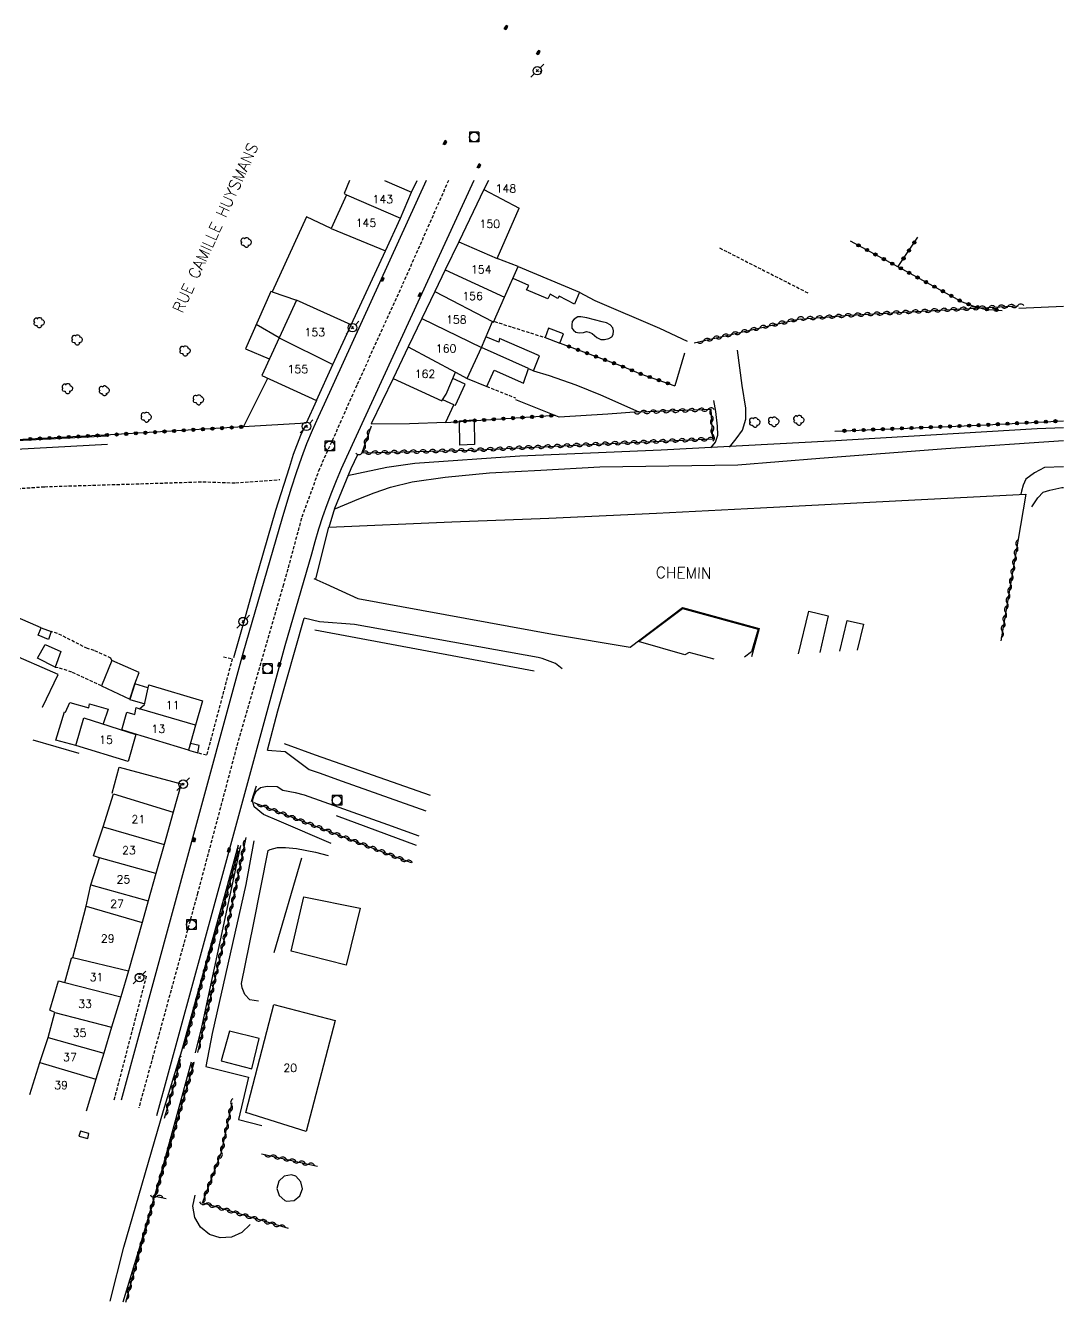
# Model space of a CAD drawing. Header units: millimetres. Extents: x 113000 to 114000, y 124000 to 125000.
# Drawn here: x 113837.8 to 114000, y 124499.7 to 124699.2 of the extents above; entities that cross this region are included whole.
import ezdxf
from ezdxf.enums import TextEntityAlignment as Align

# ---------------------------------------------------------------- set-up
doc = ezdxf.new("R2010")
doc.units = ezdxf.units.MM
doc.linetypes.add('DASHED', pattern=[0.75, 0.5, -0.25])
doc.layers.get('0').update_dxf_attribs({"linetype": 'CONTINUOUS'})
for name, color, linetype in [('W0001', 6, 'DASHED'), ('W0006', 2, 'CONTINUOUS'), ('W0008', 7, 'CONTINUOUS'), ('W0014', 7, 'CONTINUOUS'), ('W0017', 7, 'CONTINUOUS'), ('W0070', 7, 'DASHED'), ('W0071', 7, 'CONTINUOUS'), ('W0101', 7, 'CONTINUOUS'), ('W0104', 1, 'CONTINUOUS'), ('W0105', 7, 'CONTINUOUS'), ('W0112', 1, 'DASHED'), ('W0211', 2, 'CONTINUOUS'), ('W0214', 2, 'CONTINUOUS'), ('W0300', 7, 'CONTINUOUS'), ('W0303', 7, 'CONTINUOUS'), ('W0310', 3, 'CONTINUOUS'), ('W0323', 7, 'CONTINUOUS'), ('W0333', 7, 'CONTINUOUS'), ('W0401', 7, 'CONTINUOUS'), ('W0420', 7, 'CONTINUOUS'), ('W0473', 7, 'CONTINUOUS'), ('W0515', 5, 'CONTINUOUS'), ('W0989', 7, 'CONTINUOUS'), ('W0991', 7, 'CONTINUOUS'), ('W1102', 7, 'CONTINUOUS')]:
    doc.layers.add(name, color=color, linetype=linetype)
doc.styles.get("Standard").update_dxf_attribs({"font": 'romans.shx', "width": 0.85})

# ---------------------------------------------------------------- blocks, each defined once
blk = doc.blocks.new('T473')
for p, q in [((-0.166667, 0.166667), (0.166667, -0.166667)), ((-0.166667, -0.166667), (0.166667, 0.166667)), ((0.500001, 0.500001), (1.000002, 1.000002)), ((-1.000002, -1.000002), (-0.500001, -0.500001))]:
    blk.add_line(p, q)
blk.add_ellipse((0, 0), major_axis=(0.471405, 0.471405), ratio=1, start_param=5.4977871438, end_param=11.780972451)
blk = doc.blocks.new('T420')
for p, q in [((0.75, 0.75), (-0.75, 0.75)), ((-0.75, 0.75), (-0.75, -0.75)), ((0.75, 0.75), (0.75, -0.75)), ((0.75, -0.75), (-0.75, -0.75))]:
    blk.add_line(p, q)
blk.add_ellipse((0, 0), major_axis=(-0.53, 0.53), ratio=1, start_param=3.926991, end_param=10.210176)
blk = doc.blocks.new('T401')
for p, q in [((-0.3, 0.3), (0, 0.3)), ((-0.3, -0.25), (-0.3, 0.3)), ((-0.3, 0.15), (0, 0.15)), ((-0.3, 0), (0, 0)), ((0, 0.3), (0, -0.25)), ((-0.3, -0.15), (0, -0.15)), ((-0.3, -0.25), (-0.3, -0.3)), ((-0.3, -0.3), (0, -0.3)), ((0, -0.3), (0, -0.25))]:
    blk.add_line(p, q)
blk = doc.blocks.new('T300')
for p, q in [((-0.8, 0.51), (-0.86, 0.34)), ((-0.86, 0.34), (-0.86, 0.17)), ((-0.86, 0.17), (-0.74, 0.06)), ((-0.69, 0.63), (-0.8, 0.51)), ((-0.8, -0.06), (-0.74, 0.06)), ((-0.74, 0.06), (-0.69, 0.11)), ((-0.57, 0.69), (-0.69, 0.63)), ((-0.46, 0.69), (-0.57, 0.69)), ((-0.29, 0.63), (-0.46, 0.69)), ((-0.29, 0.63), (-0.17, 0.74)), ((-0.23, 0.57), (-0.29, 0.63)), ((-0.17, 0.74), (-0.06, 0.8)), ((-0.06, 0.8), (0.06, 0.8)), ((0.06, 0.8), (0.23, 0.74)), ((0.23, 0.74), (0.34, 0.63)), ((0.34, 0.63), (0.4, 0.51)), ((0.46, 0.46), (0.34, 0.46)), ((0.4, 0.51), (0.4, 0.46)), ((0.57, 0.4), (0.46, 0.46)), ((0.57, 0.4), (0.69, 0.29)), ((0.69, 0.29), (0.74, 0.17)), ((0.74, 0.06), (0.69, -0.17)), ((0.74, 0.17), (0.74, 0.06)), ((-0.8, -0.17), (-0.8, -0.06)), ((-0.8, -0.23), (-0.8, -0.17)), ((-0.74, -0.34), (-0.8, -0.23)), ((-0.69, -0.4), (-0.74, -0.34)), ((-0.51, -0.46), (-0.69, -0.4)), ((-0.4, -0.46), (-0.51, -0.46)), ((-0.4, -0.46), (-0.34, -0.46)), ((-0.34, -0.46), (-0.34, -0.4)), ((-0.34, -0.51), (-0.34, -0.46)), ((-0.29, -0.63), (-0.34, -0.51)), ((-0.17, -0.74), (-0.29, -0.63)), ((-0.06, -0.8), (-0.17, -0.74)), ((0.06, -0.8), (-0.06, -0.8)), ((0.17, -0.74), (0.06, -0.8)), ((0.23, -0.69), (0.17, -0.74)), ((0.29, -0.46), (0.23, -0.46)), ((0.29, -0.63), (0.23, -0.69)), ((0.46, -0.4), (0.29, -0.46)), ((0.34, -0.51), (0.29, -0.63)), ((0.34, -0.51), (0.34, -0.46)), ((0.57, -0.34), (0.46, -0.4)), ((0.63, -0.29), (0.57, -0.34)), ((0.69, -0.17), (0.63, -0.29))]:
    blk.add_line(p, q)
blk = doc.blocks.new('t323o')
at = {"color": 0, "linetype": 'Continuous'}
for radius in [0.25, 0.15]:
    blk.add_circle((0, 0), radius, dxfattribs=at)
blk = doc.blocks.new('t310o')
at = {"color": 0, "linetype": 'Continuous'}
for centre, start, end in [((-0.5, 0.38), 216.8699, 323.1304), ((0.5, -0.37), 36.8699, 143.1303)]:
    blk.add_arc(centre, 0.625, start, end, dxfattribs=at)

msp = doc.modelspace()

# ---------------------------------------------------------------- linework, layer by layer
at = {"layer": 'W0001'}
for points in [[(113903.92, 124675), (113896.67, 124658.59), (113889.57, 124642.98), (113885.96, 124634.8), (113883.74, 124629.91), (113880.94, 124622.2), (113878.14, 124611.84)], [(113878.14, 124611.84), (113873.49, 124595.81), (113870.98, 124587.15), (113864.72, 124563.65), (113857.74, 124538.14), (113855.52, 124530.07)]]:
    msp.add_lwpolyline(points, dxfattribs=at)
at = {"layer": 'W0006'}
for points in [[(113933.61, 124602.94), (113940.49, 124608.1), (113952.29, 124604.88), (113951.27, 124601.34), (113950.14, 124600.49)], [(113945.45, 124600.19), (113941.51, 124601.23), (113940.85, 124600.87), (113933.61, 124602.94)]]:
    msp.add_lwpolyline(points, dxfattribs=at)
at = {"layer": 'W0008'}
for points in [[(113900.41, 124675), (113884.49, 124640.05), (113883.53, 124638), (113882.62, 124635.92), (113881.75, 124633.82), (113880.93, 124631.71), (113880.1, 124629.32), (113879.33, 124626.91), (113878.6, 124624.5), (113877.89, 124622.07), (113871.76, 124601.07), (113863.46, 124570.52), (113852.75, 124531.31)], [(113907.9, 124675), (113888, 124631.77), (113887.16, 124629.93), (113886.36, 124628.08), (113885.61, 124626.21), (113884.9, 124624.32), (113884.24, 124622.41), (113883.63, 124620.48), (113883.05, 124618.54), (113882.49, 124616.6), (113878.32, 124602.3), (113869.21, 124568.85), (113858.29, 124528.83)]]:
    msp.add_lwpolyline(points, dxfattribs=at)
at = {"layer": 'W0014'}
for points in [[(113881.51, 124636.65), (113880.79, 124635.12), (113879.66, 124632.18), (113879, 124630.11), (113876.91, 124623.43), (113873.73, 124612.42), (113872, 124606.21), (113870.3, 124600.41)], [(113885.25, 124620.82), (113886.15, 124623.8), (113888.69, 124629.99), (113889.74, 124632.19)]]:
    msp.add_lwpolyline(points, dxfattribs=at)
at = {"layer": 'W0017'}
for points in [[(113947.83, 124633.34), (113948.85, 124634.64), (113949.83, 124635.96), (113950.37, 124637.69), (113950.39, 124639.42), (113949.82, 124642.93), (113949.05, 124648.46)], [(113944.89, 124633.21), (113945.62, 124634.09), (113946, 124635.17), (113945.94, 124636.62), (113945.69, 124638.89), (113945.37, 124640.62)], [(113882.88, 124612.79), (113884.74, 124611.95), (113889.74, 124609.66), (113920.16, 124604.1), (113932.3, 124602.07), (113940.46, 124608.27), (113952.45, 124604.98), (113951.27, 124600.56)], [(113921.65, 124598.66), (113920.61, 124599.5), (113918.57, 124600.32), (113917.94, 124600.44), (113895.34, 124604.52), (113889.22, 124605.63), (113883.77, 124606.01), (113881.35, 124606.59)], [(113875.63, 124585.97), (113878.42, 124585.78), (113882.14, 124582.97), (113883.72, 124582.41), (113887.28, 124581.13), (113900.35, 124576.47)], [(113873.55, 124577.1), (113873.27, 124578.07), (113873.56, 124578.96), (113873.94, 124579.63), (113874.53, 124580.14), (113875.61, 124580.35), (113877.15, 124580.28), (113878.03, 124579.71), (113879.97, 124579.35), (113881.35, 124578.97), (113894.38, 124574.34), (113899.26, 124572.6)], [(113885.6, 124571.38), (113877.46, 124574.86), (113875.01, 124575.94), (113873.55, 124577.1)], [(113873.5, 124571.82), (113872.23, 124564.98), (113866.99, 124541.71), (113866.02, 124536.54), (113872.66, 124534.9), (113871.09, 124528.27), (113874.74, 124527.32)], [(113874.25, 124546.73), (113872.89, 124546.95), (113872.11, 124547.79), (113871.66, 124548.84), (113871.57, 124549.51), (113873.47, 124558.73), (113875.72, 124570.31)], [(113875.72, 124570.31), (113876.05, 124570.46), (113877.18, 124570.75), (113878.47, 124570.76), (113880.17, 124570.61), (113883.11, 124570.01), (113885.11, 124569.54)]]:
    msp.add_lwpolyline(points, dxfattribs=at)
msp.add_lwpolyline([(113869.7, 124542.06), (113868.41, 124537.42), (113873.17, 124536.18), (113874.34, 124540.92), (113869.7, 124542.06)], close=True, dxfattribs=at)
at = {"layer": 'W0070'}
msp.add_lwpolyline([(113674.17, 124616.91), (113680.78, 124617.3), (113687.32, 124618.34), (113688.43, 124618.58), (113700.21, 124619.46), (113708.38, 124619.95), (113715.38, 124620.13), (113729.84, 124621.46), (113736.74, 124621.69), (113752.52, 124622.33), (113763.57, 124622.77), (113786.76, 124623.96), (113812.6, 124625.14), (113840.82, 124627.14), (113865.55, 124627.91), (113870.65, 124627.74), (113877.54, 124628.25)], dxfattribs=at)
at = {"layer": 'W0071'}
for points in [[(114000, 124636.36), (113995.9, 124636.16), (113963.56, 124634.23), (113937.15, 124632.85), (113915.04, 124631.91), (113898.65, 124630.78), (113894.3, 124630.16), (113888.16, 124628.86)], [(113886.05, 124623.61), (113889.91, 124625.22), (113892.28, 124626.18), (113894.87, 124627.09), (113898.23, 124627.9), (113903.42, 124628.62), (113910.31, 124629.31), (113918.36, 124629.73), (113927.54, 124630.24), (113949.13, 124630.54), (113961.93, 124631.62), (113981.61, 124633.1), (114000, 124634.38)]]:
    msp.add_lwpolyline(points, dxfattribs=at)
at = {"layer": 'W0101'}
for points in [[(113888.47, 124675), (113887.64, 124672.93), (113887.99, 124672.72)], [(113898.12, 124673.14), (113899.01, 124675)], [(113910.19, 124675), (113909.45, 124673.58)], [(113887.99, 124672.72), (113885.56, 124667.48)], [(113896.41, 124669.11), (113898.12, 124673.14)], [(113909.45, 124673.58), (113905.52, 124665.42)], [(113911.52, 124662.81), (113914.96, 124670.67)], [(113894.06, 124664), (113896.41, 124669.11)], [(113885.56, 124667.48), (113894.06, 124664)], [(113905.52, 124665.42), (113903.42, 124661.02)], [(113912.67, 124656.75), (113914.8, 124661.52), (113911.52, 124662.81)], [(113903.42, 124661.02), (113901.77, 124657.62)], [(113885.87, 124646.23), (113888.72, 124652.43), (113880.18, 124656.3), (113877.48, 124650.41)], [(113901.77, 124657.62), (113899.76, 124653.42)], [(113910.81, 124652.93), (113910.97, 124652.85), (113912.67, 124656.75)], [(113899.76, 124653.42), (113897.63, 124648.98)], [(113909.07, 124648.89), (113910.81, 124652.93)], [(113877.48, 124650.41), (113874.77, 124644.49), (113883.27, 124640.59)], [(113897.63, 124648.98), (113895.25, 124644.04), (113902.88, 124640.56), (113903.54, 124641.58), (113904.99, 124645.01)], [(113904.99, 124645.01), (113906.82, 124644.04), (113909.07, 124648.89)], [(113883.27, 124640.59), (113885.87, 124646.23)], [(113855.64, 124592.45), (113856.43, 124593.11), (113857.09, 124596.2), (113865.5, 124593.67)], [(113864.4, 124589.87), (113863.29, 124585.97), (113854.7, 124588.6), (113852.87, 124589.16), (113853.65, 124591.89), (113854.89, 124591.55), (113855.1, 124592.66), (113855.64, 124592.45)], [(113865.5, 124593.67), (113864.4, 124589.87)], [(113849.96, 124573.98), (113851.6, 124579.15), (113860.9, 124576.3)], [(113860.9, 124576.3), (113859.47, 124571.21)], [(113849.37, 124569.14), (113848.44, 124569.47), (113849.96, 124573.98)], [(113859.47, 124571.21), (113858.19, 124566.68)], [(113848.05, 124564.92), (113849.37, 124569.14)], [(113858.19, 124566.68), (113857, 124562.44)], [(113847.29, 124561.58), (113848.05, 124564.92)], [(113857, 124562.44), (113856.05, 124559.04)], [(113845.24, 124553.6), (113847.29, 124561.58)], [(113856.05, 124559.04), (113853.92, 124551.49)], [(113843.99, 124549.69), (113845.02, 124553.47), (113845.24, 124553.6)], [(113842.39, 124544.98), (113841.63, 124545.36), (113842.99, 124549.93), (113843, 124549.92), (113843.99, 124549.69)], [(113853.92, 124551.49), (113852.7, 124547.42)], [(113852.7, 124547.42), (113851.27, 124542.71)], [(113841.35, 124541.09), (113842.39, 124544.98)], [(113851.27, 124542.71), (113850.05, 124538.61)], [(113838.48, 124532.17), (113840.05, 124537.16), (113841.35, 124541.09)], [(113850.05, 124538.61), (113848.82, 124534.56)], [(113848.82, 124534.56), (113847.3, 124529.55)]]:
    msp.add_lwpolyline(points, dxfattribs=at)
for points in [[(113853.85, 124584.19), (113845.71, 124586.71), (113846.93, 124591), (113855.09, 124588.42), (113853.85, 124584.19)], [(113872.25, 124529.34), (113876.64, 124546.26), (113886.23, 124543.71), (113881.7, 124526.4), (113872.25, 124529.34)]]:
    msp.add_lwpolyline(points, close=True, dxfattribs=at)
at = {"layer": 'W0104'}
for points in [[(113918.27, 124692.12), (113918.19, 124691.96)], [(113885.56, 124667.48), (113881.72, 124669.33), (113876.34, 124657.58), (113880.18, 124656.3)], [(113888.72, 124652.43), (113894.06, 124664)], [(113914.8, 124661.52), (113924.36, 124657.51), (113923.61, 124655.68), (113921.19, 124656.93), (113921.01, 124656.52), (113919.79, 124657.23), (113919.44, 124656.5), (113916.12, 124657.92), (113916.47, 124658.58), (113914.03, 124659.69)], [(113876.34, 124657.58), (113876.15, 124657.65), (113872.22, 124648.7), (113875.91, 124647.11)], [(113877.48, 124650.41), (113873.85, 124652.46)], [(113916.41, 124645.6), (113917.19, 124645.26), (113918.12, 124647.59), (113911.9, 124650.28), (113911.77, 124649.73), (113909.74, 124650.56)], [(113916.41, 124645.6), (113909.07, 124648.89)], [(113883.27, 124640.59), (113881.67, 124637.07), (113871.9, 124636.51), (113875.7, 124644.1)], [(113895.25, 124644.04), (113891.85, 124636.97), (113897.82, 124637), (113903.49, 124637.23), (113904.73, 124639.94), (113903.01, 124640.71)], [(113904.73, 124639.94), (113905, 124639.86), (113906.52, 124643.14), (113904.59, 124644.02)], [(113906.82, 124644.04), (113909.88, 124642.81), (113911.03, 124645.34), (113915.63, 124643.3), (113916.41, 124645.6)], [(113840.41, 124592.74), (113840.48, 124592.71), (113842.92, 124597.82), (113835.08, 124601.21)], [(113856.96, 124595.72), (113854.91, 124596.33), (113854.13, 124593.89), (113856.49, 124593.21)], [(113845.71, 124586.71), (113842.59, 124587.51), (113843.9, 124591.98), (113844.09, 124591.91), (113844.74, 124593.42), (113847.7, 124592.57), (113847.83, 124593.23), (113850.72, 124592.4), (113849.98, 124590.11)], [(113851.37, 124579.28), (113852.48, 124583.3), (113862.15, 124580.72), (113860.9, 124576.3)]]:
    msp.add_lwpolyline(points, dxfattribs=at)
for points in [[(113919.54, 124651.91), (113919, 124650.45), (113921.33, 124649.57), (113921.9, 124651.03), (113919.54, 124651.91)], [(113839.82, 124603.96), (113840.29, 124605.1), (113841.86, 124604.49), (113841.44, 124603.26), (113839.82, 124603.96)], [(113840.9, 124602.47), (113843.35, 124601.41), (113842.46, 124598.94), (113839.68, 124600.34), (113840.9, 124602.47)], [(113854.91, 124596.33), (113855.59, 124598.12), (113851.33, 124599.98), (113849.71, 124596.02), (113854.12, 124593.95)], [(113879.36, 124554.58), (113881.3, 124563.07), (113890.1, 124561.3), (113887.94, 124552.39)]]:
    msp.add_lwpolyline(points, close=True, dxfattribs=at)
at = {"layer": 'W0105'}
for points in [[(113864.73, 124585.56), (113864.95, 124586.68), (113863.6, 124587.04), (113863.29, 124585.97)], [(113847.54, 124525.31), (113847.73, 124526.09), (113846.4, 124526.42), (113846.17, 124525.64)]]:
    msp.add_lwpolyline(points, close=True, dxfattribs=at)
at = {"layer": 'W0112'}
for points in [[(113946.27, 124664.45), (113947.57, 124663.78), (113960.16, 124657.38)], [(113911.09, 124652.96), (113913.88, 124652.06), (113919, 124650.45)], [(113909.88, 124642.82), (113914.39, 124641)], [(113851.33, 124599.97), (113851.18, 124600.37), (113848.56, 124601.55), (113847.5, 124601.85), (113842.84, 124604.22), (113841.86, 124604.49)], [(113868.77, 124600.58), (113870.13, 124600.25), (113866.12, 124585.17), (113864.73, 124585.56)], [(113842.46, 124598.95), (113843.1, 124598.86), (113845.12, 124598.17), (113849.72, 124596.02)], [(113855.3, 124551.04), (113856.7, 124550.66), (113851.61, 124531.16)]]:
    msp.add_lwpolyline(points, dxfattribs=at)
at = {"layer": 'W0211'}
for points in [[(113675.96, 124621.4), (113678.96, 124621.99), (113684.65, 124622.94), (113692.63, 124623.9), (113706.62, 124625.74), (113715.71, 124625.78), (113727.64, 124626.29), (113731.15, 124626.43), (113737.67, 124627.41), (113749.78, 124627.79), (113760.73, 124628.06), (113774.07, 124629.32), (113786.35, 124630.28), (113798.65, 124630.67), (113811.77, 124631.44), (113822.87, 124632.28), (113850.66, 124633.8)], [(114000, 124630.26), (113997.03, 124630.13), (113995.48, 124629.32), (113994.14, 124628.3), (113993.7, 124627.4), (113993.44, 124626.42), (113993.33, 124625.95)], [(113871.42, 124571.06), (113865.33, 124542.69), (113864.35, 124538.68)], [(113863.71, 124537.21), (113858.74, 124519.06), (113855.56, 124508.11), (113853.01, 124499.71)]]:
    msp.add_lwpolyline(points, dxfattribs=at)
at = {"layer": 'W0214'}
for points in [[(113850.61, 124635.05), (113829.34, 124633.96), (113808.38, 124633.17), (113779.8, 124632.66), (113754.66, 124631.39), (113741.56, 124630.75), (113738.21, 124630.01), (113730.48, 124628.29), (113723.6, 124628.19), (113713.38, 124627.95), (113704.95, 124629.37), (113690.53, 124628.4), (113686.98, 124628.24), (113678.27, 124627.76)], [(113995.06, 124624.01), (113996, 124625.42), (113996.85, 124626.29), (113997.89, 124626.62), (113999.74, 124627), (114000, 124626.99)], [(113851.06, 124499.86), (113853.21, 124508.3), (113859.38, 124529.67), (113862.25, 124539.01), (113869.08, 124563.7), (113871.11, 124571.19)]]:
    msp.add_lwpolyline(points, dxfattribs=at)
at = {"layer": 'W0300'}
for points in [[(113883.02, 124604.79), (113917.3, 124598.38)], [(113878.23, 124587), (113883.09, 124585.23), (113901.04, 124578.93)], [(113886.38, 124575.74), (113898.85, 124571.14)], [(113872.91, 124511.86), (113871.65, 124510.6), (113870.03, 124509.87), (113868.25, 124509.77), (113866.55, 124510.31), (113865.16, 124511.43), (113864.27, 124512.97), (113863.99, 124514.73), (113864.33, 124516.42)]]:
    msp.add_lwpolyline(points, dxfattribs=at)
at = {"layer": 'W0303'}
msp.add_lwpolyline([(113880.96, 124569.11), (113876.65, 124554.31)], dxfattribs=at)
at = {"layer": 'W0310'}
for points in [[(113942.32, 124649.6), (113958.58, 124653.34), (113966.68, 124653.93), (113983.39, 124654.88), (113992.93, 124655.4)], [(113891.82, 124636.62), (113890.38, 124632.42), (113907.5, 124632.85), (113931.4, 124633.99), (113945.22, 124634.6), (113944.97, 124639.21), (113933.66, 124638.79)], [(113992.85, 124618.62), (113990.19, 124603.06)], [(113873.51, 124577.79), (113895.61, 124569.33), (113898.08, 124568.42)], [(113872.26, 124572.32), (113869.71, 124560.02), (113864.69, 124538.74)], [(113862.58, 124539.34), (113866.36, 124553.36), (113868.44, 124560.36), (113871.12, 124570.31)], [(113864.15, 124537.13), (113858.08, 124516.3), (113859.8, 124515.92)], [(113859.55, 124528.47), (113860.96, 124533.33), (113862.04, 124537.64)], [(113878.92, 124511.23), (113865.48, 124515.26), (113868.43, 124523.16), (113870.11, 124530.89)], [(113874.69, 124522.88), (113883.45, 124520.98)], [(113857.89, 124515.82), (113853.44, 124499.68)]]:
    msp.add_lwpolyline(points, dxfattribs=at)
at = {"layer": 'W0323'}
for points in [[(113871.9, 124636.51), (113851.12, 124635.24), (113829.57, 124634.12), (113811.48, 124633.51), (113779.78, 124633), (113751.33, 124631.95), (113741.54, 124631.31), (113748.94, 124646.82), (113761.08, 124672.35), (113762.36, 124675)], [(113974.18, 124661.57), (113977.27, 124666.15)], [(113966.67, 124665.57), (113975.99, 124660.49), (113982.16, 124657.13), (113984.19, 124656), (113985.85, 124655.41), (113987.67, 124654.89), (113990.4, 124654.67)], [(113921.34, 124649.56), (113931.03, 124645.96), (113933.9, 124644.77), (113939.27, 124642.92)], [(113903.51, 124637.19), (113920.68, 124638.29)], [(113964.28, 124635.82), (113986.99, 124636.75), (114000, 124637.44)]]:
    msp.add_lwpolyline(points, dxfattribs=at)
at = {"layer": 'W0333'}
for points in [[(113924.35, 124657.51), (113926.78, 124656.24), (113936.89, 124651.93), (113941.19, 124649.88)], [(113993.04, 124655.02), (114000, 124655.33)], [(113940.78, 124647.98), (113939.27, 124642.92)], [(113917.19, 124645.26), (113919.63, 124644.5), (113923.82, 124643.08), (113927.67, 124641.51), (113933.68, 124638.82), (113928.8, 124638.48), (113921.21, 124638.01), (113914.43, 124640.73)], [(113883.21, 124612.75), (113885.24, 124620.81), (113904.44, 124621.65), (113919.58, 124622.24), (113936.39, 124622.98), (113952.67, 124623.85), (113976.76, 124625.11), (113994.11, 124625.98), (113992.85, 124618.62)], [(113840.29, 124605.1), (113830.78, 124609.21), (113821.91, 124613.23)], [(113875.63, 124585.98), (113877.23, 124592.1), (113881.35, 124606.59)], [(113958.59, 124601.03), (113960.22, 124607.69), (113963.26, 124606.98), (113961.95, 124601.25)], [(113965.04, 124601.45), (113966.2, 124606.23)], [(113966.2, 124606.23), (113968.76, 124605.64), (113967.76, 124601.62)], [(113846.21, 124585.45), (113839.01, 124587.55)], [(113873.13, 124577.93), (113873.91, 124580.42)]]:
    msp.add_lwpolyline(points, dxfattribs=at)
msp.add_lwpolyline([(113905.65, 124637.42), (113907.92, 124637.57), (113907.97, 124633.72), (113905.67, 124633.63), (113905.65, 124637.42)], close=True, dxfattribs=at)
at = {"layer": 'W0515'}
for points in [[(113924.13, 124653.67), (113923.55, 124653.3), (113923.22, 124652.95), (113923.18, 124652.45), (113923.2, 124651.92), (113923.46, 124651.58), (113923.83, 124651.31), (113924.35, 124651.2), (113925.01, 124651.25), (113925.5, 124651.37), (113925.9, 124651.3), (113926.35, 124651.09), (113926.75, 124650.74), (113927.11, 124650.44), (113927.7, 124650.15), (113928.3, 124650.15), (113928.99, 124650.32), (113929.46, 124650.57), (113929.66, 124650.94), (113929.72, 124651.5), (113929.57, 124651.97), (113929.16, 124652.43), (113928.6, 124652.72), (113927.91, 124652.9), (113925.52, 124653.52), (113924.57, 124653.68), (113924.13, 124653.67)], [(113879.39, 124519.64), (113878.25, 124519.41), (113877.4, 124518.61), (113877.1, 124517.49), (113877.44, 124516.37), (113878.32, 124515.61), (113878.63, 124515.49), (113879.79, 124515.61), (113880.7, 124516.32), (113881.1, 124517.41), (113880.86, 124518.55), (113880.05, 124519.39), (113879.39, 124519.64)]]:
    msp.add_lwpolyline(points, close=True, dxfattribs=at)
at = {"layer": 'W1102'}
for points in [[(113893.91, 124675), (113898.12, 124673.14)], [(113887.99, 124672.72), (113896.41, 124669.11)], [(113909.45, 124673.58), (113914.96, 124670.67)], [(113905.52, 124665.42), (113911.52, 124662.81)], [(113903.42, 124661.02), (113912.67, 124656.75)], [(113901.77, 124657.62), (113910.81, 124652.93)], [(113899.76, 124653.42), (113909.07, 124648.89)], [(113877.48, 124650.41), (113885.87, 124646.23)], [(113897.63, 124648.98), (113904.99, 124645.01)], [(113864.4, 124589.87), (113855.64, 124592.45)], [(113849.96, 124573.98), (113859.47, 124571.21)], [(113858.19, 124566.68), (113849.37, 124569.14)], [(113848.05, 124564.92), (113857, 124562.44)], [(113847.29, 124561.58), (113856.05, 124559.04)], [(113845.24, 124553.6), (113853.92, 124551.49)], [(113843.99, 124549.69), (113852.7, 124547.42)], [(113842.39, 124544.98), (113851.27, 124542.71)], [(113841.35, 124541.09), (113850.05, 124538.61)], [(113840.05, 124537.16), (113848.82, 124534.56)]]:
    msp.add_lwpolyline(points, dxfattribs=at)

# ---------------------------------------------------------------- block references
at = {"layer": 'W0300'}
for p in [(113872.35, 124665.29), (113839.99, 124652.76), (113845.93, 124650.06), (113862.79, 124648.34), (113844.41, 124642.45), (113850.17, 124642.13), (113864.89, 124640.7), (113856.74, 124637.99), (113951.82, 124637.17), (113954.79, 124637.28), (113958.7, 124637.5)]:
    msp.add_blockref('T300', p, dxfattribs=at)
at = {"layer": 'W0310'}
for p, rotation in [((113992.83, 124655.4), 3.162198500058583), ((113958.4, 124653.3), 12.94443252380851), ((113959.89, 124653.44), 4.122804857654091), ((113961.38, 124653.54), 4.122804857654091), ((113962.88, 124653.65), 4.122804857654091), ((113964.38, 124653.76), 4.122804857654091), ((113965.87, 124653.87), 4.122804857654091), ((113967.37, 124653.97), 3.256527439101462), ((113968.87, 124654.05), 3.256527439101462), ((113970.36, 124654.14), 3.256527439101462), ((113971.86, 124654.22), 3.256527439101462), ((113973.36, 124654.31), 3.256527439101462), ((113974.86, 124654.39), 3.256527439101462), ((113976.35, 124654.48), 3.256527439101462), ((113977.85, 124654.56), 3.256527439101462), ((113979.35, 124654.65), 3.256527439101462), ((113980.85, 124654.73), 3.256527439101462), ((113982.34, 124654.82), 3.256527439101462), ((113983.84, 124654.9), 3.162198500058583), ((113985.34, 124654.98), 3.162198500058583), ((113986.84, 124655.07), 3.162198500058583), ((113988.34, 124655.15), 3.162198500058583), ((113989.83, 124655.23), 3.162198500058583), ((113991.33, 124655.32), 3.162198500058583), ((113949.62, 124651.28), 12.94443252380851), ((113951.09, 124651.62), 12.94443252380851), ((113952.55, 124651.96), 12.94443252380851), ((113954.01, 124652.29), 12.94443252380851), ((113955.47, 124652.63), 12.94443252380851), ((113956.93, 124652.96), 12.94443252380851), ((113943.78, 124649.94), 12.94443252380851), ((113945.24, 124650.28), 12.94443252380851), ((113946.7, 124650.61), 12.94443252380851), ((113948.16, 124650.95), 12.94443252380851), ((113933.93, 124638.8), 182.1621294140955), ((113935.43, 124638.85), 182.1621294140955), ((113936.93, 124638.91), 182.1621294140955), ((113938.43, 124638.97), 182.1621294140955), ((113939.93, 124639.02), 182.1621294140955), ((113941.43, 124639.08), 182.1621294140955), ((113942.92, 124639.14), 182.1621294140955), ((113944.42, 124639.19), 182.1621294140955), ((113945.02, 124638.26), 93.11380137683918), ((113945.11, 124636.77), 93.11380137683918), ((113891.33, 124635.2), 251.1694641389718), ((113945.19, 124635.27), 93.11380137683918), ((113890.85, 124633.78), 251.1694641389718), ((113918.92, 124633.39), 2.747724610896275), ((113920.42, 124633.47), 2.747724610896275), ((113921.92, 124633.54), 2.747724610896275), ((113923.42, 124633.61), 2.747724610896275), ((113924.91, 124633.68), 2.747724610896275), ((113926.41, 124633.75), 2.747724610896275), ((113927.91, 124633.83), 2.747724610896275), ((113929.41, 124633.9), 2.747724610896275), ((113930.91, 124633.97), 2.747724610896275), ((113932.41, 124634.04), 2.514920399219101), ((113933.9, 124634.1), 2.514920399219101), ((113935.4, 124634.17), 2.514920399219101), ((113936.9, 124634.23), 2.514920399219101), ((113938.4, 124634.3), 2.514920399219101), ((113939.9, 124634.37), 2.514920399219101), ((113941.4, 124634.43), 2.514920399219101), ((113942.9, 124634.5), 2.514920399219101), ((113944.39, 124634.56), 2.514920399219101), ((113890.44, 124632.42), 1.435273202887932), ((113891.94, 124632.46), 1.435273202887932), ((113893.44, 124632.49), 1.435273202887932), ((113894.94, 124632.53), 1.435273202887932), ((113896.44, 124632.57), 1.435273202887932), ((113897.94, 124632.61), 1.435273202887932), ((113899.44, 124632.64), 1.435273202887932), ((113900.94, 124632.68), 1.435273202887932), ((113902.44, 124632.72), 1.435273202887932), ((113903.93, 124632.76), 1.435273202887932), ((113905.43, 124632.79), 1.435273202887932), ((113906.93, 124632.83), 1.435273202887932), ((113908.43, 124632.89), 2.747724610896275), ((113909.93, 124632.96), 2.747724610896275), ((113911.43, 124633.03), 2.747724610896275), ((113912.93, 124633.11), 2.747724610896275), ((113914.43, 124633.18), 2.747724610896275), ((113915.92, 124633.25), 2.747724610896275), ((113917.42, 124633.32), 2.747724610896275), ((113992.72, 124617.85), 260.2817043072715), ((113992.22, 124614.89), 260.2817043072715), ((113992.47, 124616.37), 260.2817043072715), ((113991.96, 124613.41), 260.2817043072715), ((113991.71, 124611.93), 260.2817043072715), ((113991.2, 124608.98), 260.2817043072715), ((113991.46, 124610.45), 260.2817043072715), ((113990.95, 124607.5), 260.2817043072715), ((113990.7, 124606.02), 260.2817043072715), ((113990.44, 124604.54), 260.2817043072715), ((113874.91, 124577.25), 339.0579357803312), ((113876.32, 124576.71), 339.0579357803312), ((113877.72, 124576.18), 339.0579357803312), ((113879.12, 124575.64), 339.0579357803312), ((113880.52, 124575.1), 339.0579357803312), ((113881.92, 124574.57), 339.0579357803312), ((113883.32, 124574.03), 339.0579357803312), ((113884.72, 124573.5), 339.0579357803312), ((113871.97, 124570.93), 258.2715181404775), ((113886.12, 124572.96), 339.0579357803312), ((113887.52, 124572.42), 339.0579357803312), ((113888.92, 124571.89), 339.0579357803312), ((113890.32, 124571.35), 339.0579357803312), ((113870.95, 124569.7), 74.93357651603162), ((113871.67, 124569.46), 258.2715181404775), ((113891.73, 124570.82), 339.0579357803312), ((113893.13, 124570.28), 339.0579357803312), ((113894.53, 124569.74), 339.0579357803312), ((113870.56, 124568.26), 74.93357651603162), ((113871.36, 124567.99), 258.2715181404775), ((113895.93, 124569.21), 339.7809344099236), ((113897.34, 124568.69), 339.7809344099236), ((113869.79, 124565.36), 74.93357651603162), ((113870.17, 124566.81), 74.93357651603162), ((113870.75, 124565.05), 258.2715181404775), ((113871.06, 124566.52), 258.2715181404775), ((113869.4, 124563.91), 74.93357651603162), ((113870.45, 124563.59), 258.2715181404775), ((113868.62, 124561.01), 74.93357651603162), ((113869.01, 124562.46), 74.93357651603162), ((113870.14, 124562.12), 258.2715181404775), ((113868.21, 124559.57), 73.45634626832606), ((113869.51, 124559.18), 256.7437227892237), ((113869.84, 124560.65), 258.2715181404775), ((113867.78, 124558.13), 73.45634626832606), ((113869.17, 124557.72), 256.7437227892237), ((113866.92, 124555.26), 73.45634626832606), ((113867.35, 124556.69), 73.45634626832606), ((113868.82, 124556.26), 256.7437227892237), ((113866.5, 124553.82), 73.45634626832606), ((113868.13, 124553.34), 256.7437227892237), ((113868.48, 124554.8), 256.7437227892237), ((113865.7, 124550.93), 74.89853901897173), ((113866.09, 124552.37), 74.89853901897173), ((113867.79, 124551.88), 256.7437227892237), ((113865.31, 124549.48), 74.89853901897173), ((113867.1, 124548.96), 256.7437227892237), ((113867.45, 124550.42), 256.7437227892237), ((113864.92, 124548.03), 74.89853901897173), ((113866.76, 124547.5), 256.7437227892237), ((113864.14, 124545.13), 74.89853901897173), ((113864.53, 124546.58), 74.89853901897173), ((113866.41, 124546.04), 256.7437227892237), ((113863.75, 124543.68), 74.89853901897173), ((113865.73, 124543.12), 256.7437227892237), ((113866.07, 124544.58), 256.7437227892237), ((113863.36, 124542.24), 74.89853901897173), ((113865.38, 124541.66), 256.7437227892237), ((113862.97, 124540.79), 74.89853901897173), ((113865.04, 124540.2), 256.7437227892237), ((113861.92, 124537.15), 75.80746728563598), ((113861.55, 124535.7), 75.80746728563598), ((113863.89, 124536.21), 253.7307120066984), ((113861.19, 124534.25), 75.80746728563598), ((113863.04, 124533.33), 253.7307120066984), ((113863.47, 124534.77), 253.7307120066984), ((113860.38, 124531.35), 73.91285648345064), ((113860.8, 124532.8), 73.91285648345064), ((113862.62, 124531.89), 253.7307120066984), ((113859.97, 124529.91), 73.91285648345064), ((113861.78, 124529.01), 253.7307120066984), ((113862.2, 124530.45), 253.7307120066984), ((113869.71, 124529.06), 77.77275450756521), ((113870.03, 124530.52), 77.77275450756521), ((113861.36, 124527.57), 253.7307120066984), ((113869.39, 124527.59), 77.77275450756521), ((113860.94, 124526.13), 253.7307120066984), ((113869.07, 124526.13), 77.77275450756521), ((113860.1, 124523.25), 253.7307120066984), ((113860.52, 124524.69), 253.7307120066984), ((113868.44, 124523.19), 77.77275450756521), ((113868.76, 124524.66), 77.77275450756521), ((113859.68, 124521.81), 253.7307120066984), ((113867.92, 124521.79), 69.50283799927962), ((113876.16, 124522.56), 347.7498903417501), ((113877.62, 124522.24), 347.7498903417501), ((113879.09, 124521.93), 347.7498903417501), ((113880.56, 124521.61), 347.7498903417501), ((113859.26, 124520.37), 253.7307120066984), ((113866.87, 124518.98), 69.50283799927962), ((113867.39, 124520.38), 69.50283799927962), ((113882.02, 124521.29), 347.7498903417501), ((113858.42, 124517.49), 253.7307120066984), ((113858.84, 124518.93), 253.7307120066984), ((113866.34, 124517.57), 69.50283799927962), ((113858.33, 124516.25), 347.5240481615257), ((113857.83, 124515.58), 254.5736113890552), ((113865.82, 124516.17), 69.50283799927962), ((113857.43, 124514.14), 254.5736113890552), ((113865.99, 124515.11), 163.2847360040676), ((113867.43, 124514.68), 163.2847360040676), ((113868.86, 124514.25), 163.2847360040676), ((113870.3, 124513.81), 163.2847360040676), ((113856.63, 124511.25), 254.5736113890552), ((113857.03, 124512.69), 254.5736113890552), ((113871.74, 124513.38), 163.2847360040676), ((113873.17, 124512.95), 163.2847360040676), ((113874.61, 124512.52), 163.2847360040676), ((113876.05, 124512.09), 163.2847360040676), ((113877.48, 124511.66), 163.2847360040676), ((113856.23, 124509.8), 254.5736113890552), ((113855.83, 124508.35), 254.5736113890552), ((113855.04, 124505.46), 254.5736113890552), ((113855.43, 124506.91), 254.5736113890552), ((113854.64, 124504.02), 254.5736113890552), ((113853.84, 124501.12), 254.5736113890552), ((113854.24, 124502.57), 254.5736113890552)]:
    msp.add_blockref('t310o', p, dxfattribs=dict(at, rotation=rotation))
at = {"layer": 'W0323'}
for p, rotation in [((113976.69, 124665.3), 56.05461096284961), ((113967.99, 124664.85), 331.4083664256316), ((113969.31, 124664.13), 331.4083664256316), ((113970.62, 124663.42), 331.4083664256316), ((113975.86, 124664.05), 56.05461096284961), ((113971.94, 124662.7), 331.4083664256316), ((113973.26, 124661.98), 331.4083664256316), ((113975.02, 124662.81), 56.05461096284961), ((113974.58, 124661.26), 331.4083664256316), ((113975.89, 124660.55), 331.4083664256316), ((113977.21, 124659.83), 331.4312170887039), ((113978.53, 124659.11), 331.4312170887039), ((113979.85, 124658.39), 331.4312170887039), ((113981.16, 124657.68), 331.4312170887039), ((113982.48, 124656.96), 330.8208712897557), ((113983.79, 124656.22), 330.8208712897557), ((113985.17, 124655.65), 340.3593277329427), ((113986.6, 124655.19), 344.0836020329248), ((113988.05, 124654.86), 355.3651009243217), ((113989.55, 124654.74), 355.3651009243217), ((113922.74, 124649.04), 339.6216356501245), ((113924.15, 124648.52), 339.6216356501245), ((113925.55, 124648), 339.6216356501245), ((113926.96, 124647.47), 339.6216356501245), ((113928.37, 124646.95), 339.6216356501245), ((113929.77, 124646.43), 339.6216356501245), ((113931.18, 124645.9), 337.5446513070493), ((113932.56, 124645.33), 337.5446513070493), ((113933.95, 124644.76), 340.9589380355461), ((113935.37, 124644.27), 340.9589380355461), ((113936.79, 124643.78), 340.9589380355461), ((113938.2, 124643.29), 340.9589380355461), ((113908, 124637.48), 3.646140860992135), ((113909.5, 124637.57), 3.646140860992135), ((113910.99, 124637.67), 3.646140860992135), ((113912.49, 124637.76), 3.646140860992135), ((113913.99, 124637.86), 3.646140860992135), ((113915.48, 124637.95), 3.646140860992135), ((113916.98, 124638.05), 3.646140860992135), ((113918.48, 124638.14), 3.646140860992135), ((113919.98, 124638.24), 3.646140860992135), ((113855.06, 124635.48), 183.4743877508052), ((113856.55, 124635.57), 183.4743877508052), ((113858.05, 124635.66), 183.4743877508052), ((113859.55, 124635.76), 183.4743877508052), ((113861.04, 124635.85), 183.4743877508052), ((113862.54, 124635.94), 183.4743877508052), ((113864.04, 124636.03), 183.4743877508052), ((113865.54, 124636.12), 183.4743877508052), ((113867.03, 124636.21), 183.4743877508052), ((113868.53, 124636.3), 183.4743877508052), ((113870.03, 124636.39), 183.4743877508052), ((113871.53, 124636.48), 183.4743877508052), ((113905.01, 124637.29), 3.646140860992135), ((113906.5, 124637.38), 3.646140860992135), ((113965.78, 124635.88), 2.360855188998021), ((113967.28, 124635.94), 2.360855188998021), ((113968.78, 124636), 2.360855188998021), ((113970.28, 124636.07), 2.360855188998021), ((113971.78, 124636.13), 2.360855188998021), ((113973.27, 124636.19), 2.360855188998021), ((113974.77, 124636.25), 2.360855188998021), ((113976.27, 124636.31), 2.360855188998021), ((113977.77, 124636.37), 2.360855188998021), ((113979.27, 124636.44), 2.360855188998021), ((113980.77, 124636.5), 2.360855188998021), ((113982.27, 124636.56), 2.360855188998021), ((113983.77, 124636.62), 2.360855188998021), ((113985.26, 124636.68), 2.360855188998021), ((113986.76, 124636.74), 2.360855188998021), ((113988.26, 124636.82), 3.002354818472165), ((113989.76, 124636.9), 3.002354818472165), ((113991.26, 124636.98), 3.002354818472165), ((113992.75, 124637.06), 3.002354818472165), ((113994.25, 124637.14), 3.002354818472165), ((113995.75, 124637.21), 3.002354818472165), ((113997.25, 124637.29), 3.002354818472165), ((113998.75, 124637.37), 3.002354818472165), ((113838.58, 124634.59), 182.9992500244293), ((113840.08, 124634.67), 182.9992500244293), ((113841.58, 124634.74), 182.9992500244293), ((113843.07, 124634.82), 182.9992500244293), ((113844.57, 124634.9), 182.9992500244293), ((113846.07, 124634.98), 182.9992500244293), ((113847.57, 124635.06), 182.9992500244293), ((113849.07, 124635.14), 182.9992500244293), ((113850.56, 124635.21), 182.9992500244293), ((113852.06, 124635.3), 183.4743877508052), ((113853.56, 124635.39), 183.4743877508052)]:
    msp.add_blockref('t323o', p, dxfattribs=dict(at, rotation=rotation))
at = {"layer": 'W0401'}
for p, rotation in [((113912.77, 124698.94), 148.0116372963677), ((113917.81, 124695.03), 147.910851024975), ((113903.23, 124680.95), 154.6846364928218), ((113908.54, 124677.31), 154.7134052496059), ((113893.44, 124659.58), 154.6846364928218), ((113899.32, 124657.18), 154.7134052496059), ((113871.77, 124600.51), 164.8031382764671), ((113877.34, 124599.38), 164.773563557361), ((113864.03, 124571.97), 164.8031382764671), ((113869.47, 124570.4), 164.773563557361)]:
    msp.add_blockref('T401', p, dxfattribs=dict(at, rotation=rotation))
at = {"layer": 'W0420'}
for p in [(113907.93, 124681.77), (113885.36, 124633.49), (113875.64, 124598.69), (113886.48, 124578.14), (113863.74, 124558.72)]:
    msp.add_blockref('T420', p, dxfattribs=at)
at = {"layer": 'W0473'}
for p in [(113917.79, 124692.14), (113888.92, 124651.99), (113881.74, 124636.57), (113871.84, 124606.06), (113862.46, 124580.66), (113855.63, 124550.44)]:
    msp.add_blockref('T473', p, dxfattribs=at)

# ---------------------------------------------------------------- texts
at = {"layer": 'W0989'}
for s, rotation, p in [('RUE CAMILLE HUYSMANS', 65.5551, (113862.33, 124654.13)), ('CHEMIN', 359.1044, (113936.29, 124612.88))]:
    msp.add_text(s, height=1.75, rotation=rotation, dxfattribs=at).set_placement(p)
at = {"layer": 'W0991'}
for s, p in [('148', (113912.88, 124673.73)), ('143', (113893.65, 124672.05)), ('145', (113891.01, 124668.36)), ('150', (113910.37, 124668.2)), ('154', (113909.03, 124661.09)), ('156', (113907.68, 124656.93)), ('158', (113905.14, 124653.25)), ('153', (113883.03, 124651.26)), ('160', (113903.54, 124648.73)), ('155', (113880.38, 124645.5)), ('162', (113900.25, 124644.77)), ('11', (113860.82, 124593.03)), ('13', (113858.58, 124589.31)), ('15', (113850.41, 124587.6)), ('21', (113855.46, 124575.18)), ('23', (113853.98, 124570.33)), ('25', (113853.13, 124565.79)), ('27', (113852.13, 124561.98)), ('29', (113850.67, 124556.53)), ('31', (113848.92, 124550.51)), ('33', (113847.14, 124546.32)), ('35', (113846.27, 124541.79)), ('37', (113844.78, 124538.01)), ('20', (113879.18, 124536.33)), ('39', (113843.39, 124533.64))]:
    msp.add_text(s, height=1.25, dxfattribs=at).set_placement(p, align=Align.MIDDLE_CENTER)

doc.saveas('drawing.dxf')
